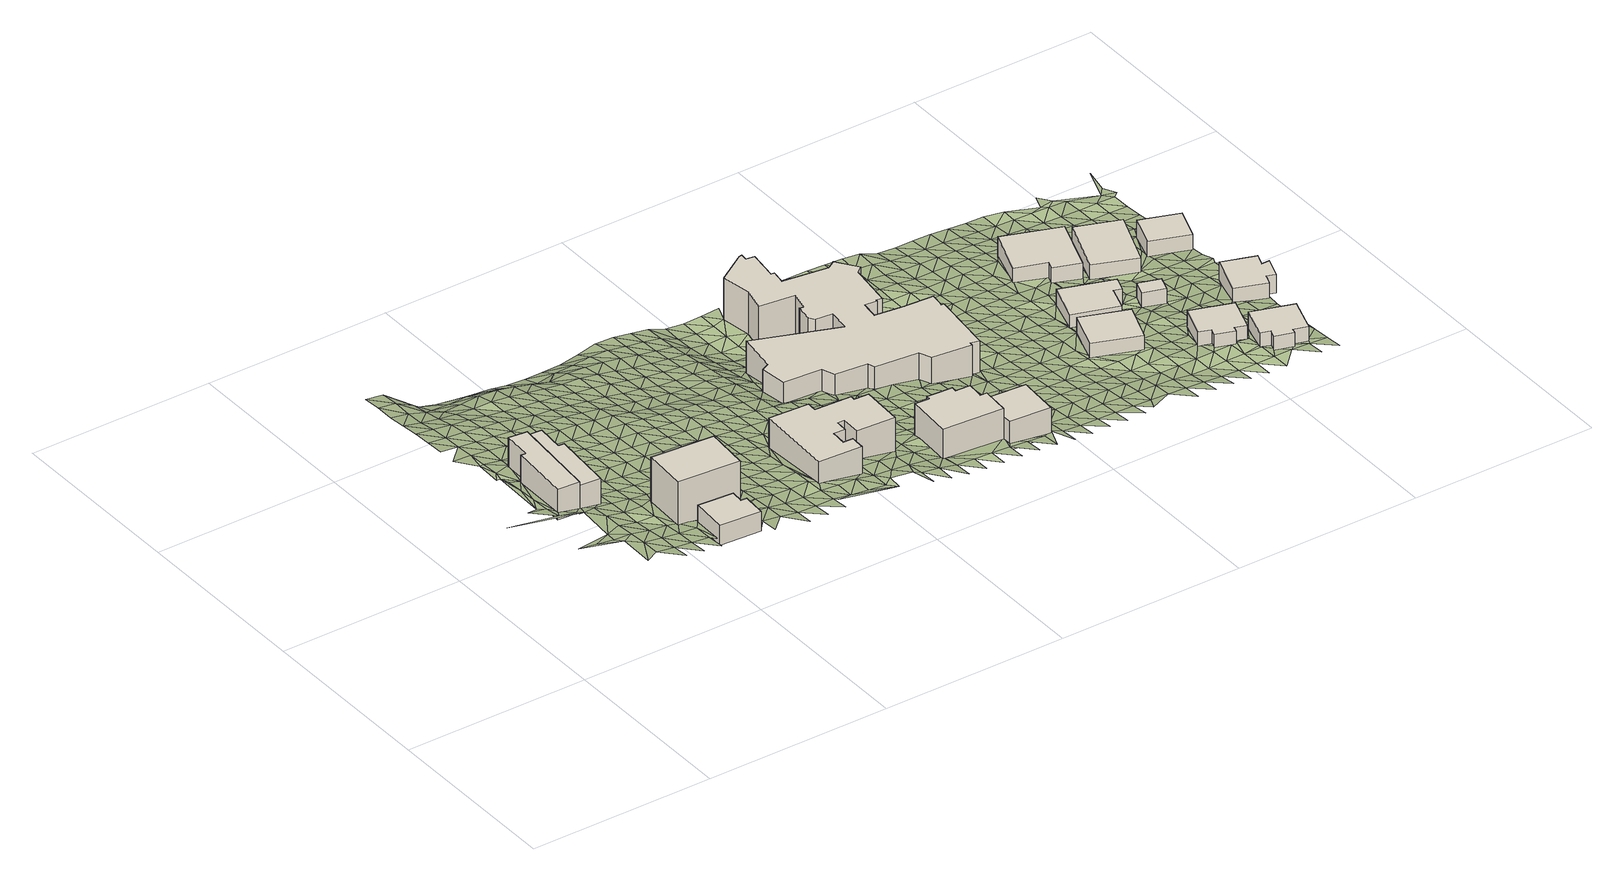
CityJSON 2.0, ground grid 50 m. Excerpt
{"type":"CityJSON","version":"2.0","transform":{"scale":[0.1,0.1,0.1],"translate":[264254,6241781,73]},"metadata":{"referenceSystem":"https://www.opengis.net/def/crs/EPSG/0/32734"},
"CityObjects":{
"building1":{"type":"Building","attributes":{"address":"10 Rhodes Avenue University Estate Cape Town","building":"house","building:levels":"2","footprint":{"type":"Polygon"},"plus_code":"CGXMXPX9+XQX","ground_height":95.3,"building_height":6.9,"roof_height":102.2},"geometry":[{"type":"Solid","lod":"1","boundaries":[[[[0,1,2,3,4,5]],[[1,6,7,3,2]],[[6,8,9,7]],[[8,10,11,9]],[[10,12,13,11]],[[12,0,5,4,13]],[[4,3,7,9,11,13]],[[12,10,8,6,1,0]]]]}]},
"building2":{"type":"Building","attributes":{"address":"12 Rhodes Avenue University Estate Cape Town","building":"house","building:levels":"2","footprint":{"type":"Polygon"},"plus_code":"CGXXXGX4+XCW","ground_height":94.4,"building_height":6.9,"roof_height":101.3},"geometry":[{"type":"Solid","lod":"1","boundaries":[[[[14,15,5,2]],[[15,16,17,5]],[[16,18,19,17]],[[18,20,21,19]],[[20,22,23,21]],[[22,14,2,23]],[[2,5,17,19,21,23]],[[22,20,18,16,15,14]]]]}]},
"building3":{"type":"Building","attributes":{"address":"4A University Estate Cape Town","building":"house","building:levels":"1","footprint":{"type":"Polygon"},"plus_code":"CJX2XRX9+X3R","ground_height":94.6,"building_height":4.1,"roof_height":98.7},"geometry":[{"type":"Solid","lod":"1","boundaries":[[[[24,25,26,27]],[[25,28,29,26]],[[28,30,31,29]],[[30,32,33,31]],[[32,34,35,33]],[[34,24,27,35]],[[27,26,29,31,33,35]],[[34,32,30,28,25,24]]]]}]},
"building4":{"type":"Building","attributes":{"address":"4 University Estate Cape Town","building":"house","building:levels":"4","footprint":{"type":"Polygon"},"plus_code":"CJX2X3XG+X7X","ground_height":93.5,"building_height":12.5,"roof_height":106},"geometry":[{"type":"Solid","lod":"1","boundaries":[[[[36,37,38,39]],[[37,40,41,38]],[[40,42,43,41]],[[42,36,39,43]],[[39,38,41,43]],[[42,40,37,36]]]]}]},
"building5":{"type":"Building","attributes":{"address":"1 Garrick Road University Estate Cape Town","building":"house","building:levels":"2","footprint":{"type":"Polygon"},"plus_code":"CMXVX2XP+XCX","ground_height":90,"building_height":6.9,"roof_height":96.9},"geometry":[{"type":"Solid","lod":"1","boundaries":[[[[44,45,46,47]],[[45,48,49,46]],[[48,50,51,49]],[[50,52,53,51]],[[52,54,55,53]],[[54,56,57,55]],[[56,58,59,57]],[[58,60,61,59]],[[60,62,63,61]],[[62,64,65,63]],[[64,66,67,65]],[[66,68,69,67]],[[68,70,71,69]],[[70,72,73,71]],[[72,74,75,73]],[[74,44,47,75]],[[47,46,49,51,53,55,57,59,61,63,65,67,69,71,73,75]],[[74,72,70,68,66,64,62,60,58,56,54,52,50,48,45,44]]]]}]},
"building6":{"type":"Building","attributes":{"address":"20 Rhodes Avenue University Estate Cape Town","building":"house","building:levels":"2.5","footprint":{"type":"Polygon"},"plus_code":"CQXHXPX4+XHV","ground_height":86.6,"building_height":8.3,"roof_height":94.9},"geometry":[{"type":"Solid","lod":"1","boundaries":[[[[76,77,78,79,80,81]],[[77,82,83,79,78]],[[82,84,85,83]],[[84,86,87,85]],[[86,88,89,87]],[[88,90,91,89]],[[90,92,93,91]],[[92,94,95,93]],[[94,96,97,95]],[[96,76,81,80,97]],[[80,79,83,85,87,89,91,93,95,97]],[[96,94,92,90,88,86,84,82,77,76]]]]}]},
"building7":{"type":"Building","attributes":{"address":"100 Upper Roodebloem Road University Estate Cape Town","building":"house","building:levels":"2","footprint":{"type":"Polygon"},"plus_code":"CRX7XMXR+X9V","ground_height":85.6,"building_height":6.9,"roof_height":92.5},"geometry":[{"type":"Solid","lod":"1","boundaries":[[[[98,99,81,78]],[[99,100,101,81]],[[100,102,103,101]],[[102,104,105,103]],[[104,106,107,105]],[[106,98,78,107]],[[78,81,101,103,105,107]],[[106,104,102,100,99,98]]]]}]},
"building8":{"type":"Building","attributes":{"address":"Oasis House 96 Upper Roodebloem Road University Estate Cape Town","building":"office","building:levels":"3","footprint":{"type":"Polygon"},"plus_code":"CQXWX5X3+XFW","ground_height":80.6,"building_height":9.7,"roof_height":90.3},"geometry":[{"type":"Solid","lod":"1","boundaries":[[[[108,109,110,111]],[[109,112,113,110]],[[112,114,115,113]],[[114,116,117,115]],[[116,118,119,117]],[[118,120,121,119]],[[120,122,123,121]],[[122,124,125,123]],[[124,126,127,125]],[[126,128,129,127]],[[128,130,131,129]],[[130,132,133,131]],[[132,134,135,133]],[[134,136,137,135]],[[136,138,139,137]],[[138,140,141,139]],[[140,142,143,141]],[[142,144,145,143]],[[144,146,147,145]],[[146,148,149,147]],[[148,150,151,149]],[[150,152,153,151]],[[152,154,155,153]],[[154,156,157,155]],[[156,158,159,157]],[[158,160,161,159]],[[160,162,163,161]],[[162,164,165,163]],[[164,166,167,165]],[[166,168,169,167]],[[168,170,171,169]],[[170,172,173,171]],[[172,174,175,173]],[[174,176,177,175]],[[176,178,179,177]],[[178,180,181,179]],[[180,182,183,181]],[[182,184,185,183]],[[184,186,187,185]],[[186,188,189,187]],[[188,190,191,189]],[[190,192,193,191]],[[192,108,111,193]],[[111,110,113,115,117,119,121,123,125,127,129,131,133,135,137,139,141,143,145,147,149,151,153,155,157,159,161,163,165,167,169,171,173,175,177,179,181,183,185,187,189,191,193]],[[192,190,188,186,184,182,180,178,176,174,172,170,168,166,164,162,160,158,156,154,152,150,148,146,144,142,140,138,136,134,132,130,128,126,124,122,120,118,116,114,112,109,108]]]]}]},
"building9":{"type":"Building","attributes":{"address":"131 Upper Roodebloem Road University Estate Cape Town","building":"house","building:levels":"1","footprint":{"type":"Polygon"},"plus_code":"C2X9XJX2+XHW","ground_height":81.3,"building_height":4.1,"roof_height":85.4},"geometry":[{"type":"Solid","lod":"1","boundaries":[[[[194,195,196,197]],[[195,198,199,196]],[[198,200,201,199]],[[200,194,197,201]],[[197,196,199,201]],[[200,198,195,194]]]]}]},
"building10":{"type":"Building","attributes":{"address":"129 Upper Roodebloem Road University Estate Cape Town","building":"house","building:levels":"1","footprint":{"type":"Polygon"},"plus_code":"C2XMX4XP+X3V","ground_height":79.7,"building_height":4.1,"roof_height":83.8},"geometry":[{"type":"Solid","lod":"1","boundaries":[[[[202,203,204,205]],[[203,206,207,204]],[[206,208,209,207]],[[208,210,211,209]],[[210,212,213,211]],[[212,202,205,213]],[[205,204,207,209,211,213]],[[212,210,208,206,203,202]]]]}]},
"building11":{"type":"Building","attributes":{"address":"23 Rhodes Avenue University Estate Cape Town","building":"house","building:levels":"1","footprint":{"type":"Polygon"},"plus_code":"C3XFXMX7+XCV","ground_height":81.4,"building_height":4.1,"roof_height":85.5},"geometry":[{"type":"Solid","lod":"1","boundaries":[[[[214,215,216,217]],[[215,218,219,216]],[[218,220,221,219]],[[220,222,223,221]],[[222,224,225,223]],[[224,226,227,225]],[[226,228,229,227]],[[228,214,217,229]],[[217,216,219,221,223,225,227,229]],[[228,226,224,222,220,218,215,214]]]]}]},
"building12":{"type":"Building","attributes":{"address":"127A Upper Roodebloem Road University Estate Cape Town","building":"house","building:levels":"1","footprint":{"type":"Polygon"},"plus_code":"C2XQXPX8+X5V","ground_height":78,"building_height":4.1,"roof_height":82.1},"geometry":[{"type":"Solid","lod":"1","boundaries":[[[[230,231,232,233]],[[231,234,235,232]],[[234,236,237,235]],[[236,238,239,237]],[[238,240,241,239]],[[240,230,233,241]],[[233,232,235,237,239,241]],[[240,238,236,234,231,230]]]]}]},
"building13":{"type":"Building","attributes":{"building":"yes","building:levels":"1","footprint":{"type":"Polygon"},"plus_code":"C3X8XGXX+XPR","ground_height":79.5,"building_height":4.1,"roof_height":83.6},"geometry":[{"type":"Solid","lod":"1","boundaries":[[[[242,243,244,245]],[[243,246,247,244]],[[246,248,249,247]],[[248,242,245,249]],[[245,244,247,249]],[[248,246,243,242]]]]}]},
"building14":{"type":"Building","attributes":{"address":"25 Rhodes Avenue University Estate Cape Town","building":"house","building:levels":"1","footprint":{"type":"Polygon"},"plus_code":"C4X2XHXR+XWX","ground_height":81.9,"building_height":4.1,"roof_height":86},"geometry":[{"type":"Solid","lod":"1","boundaries":[[[[250,251,252,253]],[[251,254,255,252]],[[254,256,257,255]],[[256,258,259,257]],[[258,260,261,259]],[[260,262,263,261]],[[262,264,265,263]],[[264,250,253,265]],[[253,252,255,257,259,261,263,265]],[[264,262,260,258,256,254,251,250]]]]}]},
"building15":{"type":"Building","attributes":{"address":"University Estate Cape Town","building":"house","building:levels":"1","footprint":{"type":"Polygon"},"plus_code":"C3XGX4XH+XVX","ground_height":77.5,"building_height":4.1,"roof_height":81.6},"geometry":[{"type":"Solid","lod":"1","boundaries":[[[[266,267,268,269]],[[267,270,271,268]],[[270,272,273,271]],[[272,266,269,273]],[[269,268,271,273]],[[272,270,267,266]]]]}]},
"building16":{"type":"Building","attributes":{"address":"University Estate Cape Town","building":"house","building:levels":"1","footprint":{"type":"Polygon"},"plus_code":"C4X9XMX9+XVR","ground_height":79.8,"building_height":4.1,"roof_height":83.9},"geometry":[{"type":"Solid","lod":"1","boundaries":[[[[274,275,276,277]],[[275,278,279,276]],[[278,280,281,279]],[[280,282,283,281]],[[282,284,285,283]],[[284,286,287,285]],[[286,288,289,287]],[[288,274,277,289]],[[277,276,279,281,283,285,287,289]],[[288,286,284,282,280,278,275,274]]]]}]},
"building17":{"type":"Building","attributes":{"address":"University Estate Cape Town","building":"house","building:levels":"1","footprint":{"type":"Polygon"},"plus_code":"C4X7X5XF+X2X","ground_height":76.9,"building_height":4.1,"roof_height":81},"geometry":[{"type":"Solid","lod":"1","boundaries":[[[[290,291,292,293]],[[291,294,295,292]],[[294,296,297,295]],[[296,290,293,297]],[[293,292,295,297]],[[296,294,291,290]]]]}]},
"terrain1":{"type":"TINRelief","geometry":[{"type":"CompositeSurface","lod":"1","boundaries":[[[298,299,300]],[[298,301,299]],[[302,303,304]],[[305,298,300]],[[298,305,301]],[[306,304,307]],[[306,307,308]],[[300,309,310]],[[307,304,311]],[[310,309,312]],[[313,308,307]],[[307,311,313]],[[314,311,304]],[[308,313,315]],[[305,300,316]],[[301,305,316]],[[317,308,315]],[[304,303,314]],[[316,300,310]],[[312,318,310]],[[313,311,319]],[[320,301,316]],[[321,311,314]],[[322,318,312]],[[319,315,313]],[[303,301,323]],[[324,317,315]],[[323,301,320]],[[325,317,326]],[[319,324,315]],[[303,321,314]],[[316,310,327]],[[318,328,310]],[[329,325,326]],[[317,324,319]],[[317,319,326]],[[320,316,327]],[[328,327,310]],[[329,330,331]],[[321,303,332]],[[329,326,333]],[[303,323,332]],[[329,333,330]],[[334,335,336]],[[320,337,323]],[[331,330,336]],[[338,326,319]],[[328,318,339]],[[333,326,338]],[[337,320,327]],[[340,339,318]],[[338,319,341]],[[321,332,342]],[[334,343,344]],[[323,345,332]],[[330,333,346]],[[336,343,334]],[[345,323,337]],[[327,328,347]],[[339,348,328]],[[346,333,338]],[[344,349,350]],[[336,330,351]],[[337,327,347]],[[343,349,344]],[[348,347,328]],[[352,332,345]],[[342,332,352]],[[346,351,330]],[[343,336,353]],[[354,350,355]],[[345,337,356]],[[349,357,350]],[[358,348,339]],[[338,1,346]],[[353,336,351]],[[347,356,337]],[[342,352,359]],[[354,355,360]],[[355,350,357]],[[339,361,358]],[[348,362,347]],[[359,363,342]],[[349,343,364]],[[352,345,365]],[[353,366,343]],[[356,367,345]],[[360,368,369]],[[351,346,370]],[[348,358,371]],[[346,1,372]],[[347,362,356]],[[348,371,362]],[[342,363,373]],[[349,364,357]],[[359,352,365]],[[343,366,364]],[[368,360,355]],[[345,367,365]],[[370,353,351]],[[18,342,373]],[[370,346,372]],[[371,358,374]],[[375,363,359]],[[376,369,368]],[[355,357,377]],[[378,366,353]],[[356,362,379]],[[372,1,22]],[[357,364,380]],[[375,359,365]],[[367,356,379]],[[362,371,381]],[[353,370,378]],[[20,18,382]],[[371,374,381]],[[368,355,377]],[[20,382,22]],[[377,357,380]],[[367,379,365]],[[366,383,364]],[[373,363,384]],[[385,363,375]],[[366,378,383]],[[18,373,384]],[[386,372,22]],[[387,22,382]],[[376,368,388]],[[370,372,389]],[[363,385,384]],[[390,380,364]],[[375,365,391]],[[377,388,368]],[[382,18,392]],[[365,379,391]],[[386,22,387]],[[370,389,378]],[[390,364,383]],[[389,372,386]],[[392,18,384]],[[393,387,382]],[[375,394,385]],[[376,388,395]],[[396,377,380]],[[378,397,383]],[[398,380,390]],[[391,394,375]],[[393,386,387]],[[397,378,389]],[[382,392,393]],[[362,381,399]],[[396,380,398]],[[400,388,377]],[[390,383,401]],[[402,384,385]],[[394,403,385]],[[391,379,404]],[[401,383,397]],[[395,388,400]],[[405,389,386]],[[384,402,392]],[[377,396,400]],[[406,386,393]],[[385,403,402]],[[390,407,398]],[[394,391,404]],[[389,405,397]],[[407,390,401]],[[405,386,406]],[[392,408,393]],[[398,409,396]],[[410,403,394]],[[411,395,400]],[[402,408,392]],[[409,398,407]],[[394,404,410]],[[381,412,399]],[[401,397,413]],[[406,393,414]],[[397,405,415]],[[396,416,400]],[[393,408,414]],[[404,379,36]],[[407,401,413]],[[402,403,417]],[[397,415,413]],[[416,396,409]],[[403,410,418]],[[412,419,32]],[[420,421,32]],[[400,422,411]],[[405,406,423]],[[402,417,408]],[[414,424,406]],[[403,418,417]],[[409,407,425]],[[400,416,422]],[[426,412,32]],[[423,415,405]],[[410,404,427]],[[421,426,32]],[[413,425,407]],[[423,406,424]],[[408,428,414]],[[399,412,426]],[[418,410,427]],[[429,421,430]],[[411,422,431]],[[428,408,417]],[[427,404,432]],[[416,409,433]],[[425,434,409]],[[435,413,415]],[[436,424,414]],[[432,404,36]],[[415,423,437]],[[422,416,433]],[[438,426,421]],[[409,434,433]],[[436,414,428]],[[413,435,425]],[[417,418,439]],[[415,437,435]],[[427,440,418]],[[426,438,399]],[[421,429,438]],[[36,399,441]],[[431,422,442]],[[428,417,439]],[[423,424,443]],[[424,436,444]],[[418,440,439]],[[441,399,445]],[[446,434,425]],[[442,422,433]],[[437,423,443]],[[447,427,432]],[[425,435,446]],[[443,424,444]],[[445,399,438]],[[36,448,432]],[[436,428,449]],[[450,431,442]],[[439,451,428]],[[447,432,448]],[[452,36,441]],[[453,433,434]],[[437,454,435]],[[455,440,427]],[[446,456,434]],[[452,441,445]],[[444,436,449]],[[438,429,457]],[[454,437,443]],[[449,428,451]],[[433,453,442]],[[434,456,453]],[[427,447,455]],[[458,457,429]],[[459,446,435]],[[460,439,440]],[[459,435,454]],[[448,36,461]],[[452,462,36]],[[450,442,463]],[[443,444,464]],[[445,438,465]],[[449,466,444]],[[440,455,460]],[[457,467,438]],[[446,468,456]],[[469,451,439]],[[448,461,447]],[[453,463,442]],[[36,462,461]],[[454,443,464]],[[452,445,465]],[[446,459,468]],[[464,444,466]],[[465,438,467]],[[439,460,469]],[[470,449,451]],[[447,471,455]],[[463,472,450]],[[459,454,473]],[[453,456,474]],[[462,452,475]],[[456,468,476]],[[461,471,447]],[[467,457,477]],[[464,473,454]],[[470,451,469]],[[465,475,452]],[[474,463,453]],[[478,466,449]],[[455,479,460]],[[456,476,474]],[[477,457,480]],[[459,481,468]],[[471,479,455]],[[462,482,461]],[[459,473,481]],[[449,470,478]],[[475,483,462]],[[472,463,484]],[[485,464,466]],[[460,486,469]],[[465,467,487]],[[477,488,467]],[[489,476,468]],[[471,461,482]],[[484,463,474]],[[462,483,482]],[[479,486,460]],[[475,465,487]],[[489,468,481]],[[485,466,478]],[[487,467,488]],[[490,473,464]],[[469,491,470]],[[492,479,471]],[[484,493,472]],[[491,469,486]],[[474,476,494]],[[481,473,490]],[[483,475,495]],[[496,476,489]],[[464,485,490]],[[492,471,482]],[[470,497,478]],[[498,488,477]],[[487,495,475]],[[494,484,474]],[[476,496,494]],[[497,470,491]],[[477,499,498]],[[500,489,481]],[[479,501,486]],[[483,502,482]],[[503,479,492]],[[478,504,485]],[[481,490,500]],[[495,502,483]],[[505,493,484]],[[491,486,501]],[[487,488,506]],[[479,503,501]],[[497,504,478]],[[488,498,507]],[[496,489,508]],[[492,482,509]],[[484,494,505]],[[485,510,490]],[[495,487,506]],[[500,508,489]],[[502,509,482]],[[488,507,506]],[[497,491,511]],[[504,510,485]],[[496,512,494]],[[492,513,503]],[[493,505,514]],[[501,511,491]],[[500,490,515]],[[502,495,516]],[[508,512,496]],[[509,513,492]],[[517,498,518]],[[519,504,497]],[[517,507,498]],[[510,515,490]],[[516,495,506]],[[505,494,520]],[[497,511,519]],[[521,506,507]],[[508,500,522]],[[501,503,523]],[[509,502,524]],[[512,520,494]],[[513,525,503]],[[510,504,526]],[[522,500,515]],[[524,502,516]],[[506,521,516]],[[514,505,527]],[[507,528,521]],[[526,504,519]],[[503,525,523]],[[507,517,528]],[[529,512,508]],[[530,511,501]],[[531,513,509]],[[520,527,505]],[[524,516,521]],[[508,522,529]],[[509,524,531]],[[510,532,515]],[[526,533,510]],[[501,523,530]],[[520,512,534]],[[519,511,535]],[[525,513,536]],[[527,537,514]],[[532,522,515]],[[534,512,529]],[[510,533,532]],[[536,513,531]],[[535,526,519]],[[535,511,530]],[[538,517,518]],[[524,521,539]],[[521,528,540]],[[541,523,525]],[[540,528,517]],[[527,520,542]],[[534,543,520]],[[536,541,525]],[[531,524,539]],[[529,522,544]],[[545,533,526]],[[522,532,546]],[[517,547,540]],[[527,542,537]],[[523,548,530]],[[520,543,542]],[[526,535,545]],[[539,536,531]],[[544,534,529]],[[544,522,546]],[[548,523,541]],[[547,517,538]],[[541,536,539]],[[532,533,549]],[[530,550,535]],[[540,551,521]],[[533,545,552]],[[553,543,534]],[[537,542,554]],[[550,530,548]],[[546,532,549]],[[534,544,553]],[[533,552,549]],[[535,555,545]],[[556,540,547]],[[543,557,542]],[[541,539,558]],[[548,541,558]],[[555,535,550]],[[546,559,544]],[[557,543,553]],[[545,560,552]],[[549,559,546]],[[547,538,556]],[[558,539,561]],[[554,542,562]],[[550,548,563]],[[545,555,560]],[[540,556,564]],[[544,565,553]],[[564,551,540]],[[562,542,557]],[[558,563,548]],[[559,565,544]],[[549,552,566]],[[555,550,567]],[[552,560,568]],[[569,570,571]],[[572,561,539]],[[573,554,562]],[[550,563,567]],[[538,574,556]],[[556,574,564]],[[575,557,553]],[[549,566,559]],[[576,558,561]],[[565,577,553]],[[552,568,566]],[[578,551,564]],[[560,555,579]],[[578,571,551]],[[557,575,562]],[[569,571,580]],[[575,553,577]],[[579,555,567]],[[576,561,581]],[[582,563,558]],[[569,580,583]],[[581,561,572]],[[571,578,584]],[[565,559,585]],[[574,586,564]],[[568,560,587]],[[559,566,588]],[[571,584,580]],[[573,562,589]],[[567,563,582]],[[578,564,590]],[[587,560,579]],[[558,576,582]],[[565,585,577]],[[575,589,562]],[[559,588,585]],[[566,568,591]],[[564,586,590]],[[592,583,580]],[[584,578,590]],[[593,579,567]],[[581,572,576]],[[583,592,594]],[[580,584,592]],[[591,568,587]],[[574,595,586]],[[589,596,573]],[[593,567,582]],[[588,566,597]],[[575,577,598]],[[577,585,599]],[[587,579,600]],[[597,566,591]],[[598,589,575]],[[576,601,582]],[[572,602,603]],[[598,577,599]],[[593,600,579]],[[572,601,576]],[[588,604,585]],[[604,588,597]],[[595,605,586]],[[572,603,601]],[[606,607,595]],[[596,589,608]],[[609,591,587]],[[582,610,593]],[[590,586,611]],[[600,612,587]],[[613,599,585]],[[614,584,590]],[[608,589,598]],[[582,601,610]],[[615,603,602]],[[605,595,607]],[[591,609,597]],[[613,585,604]],[[587,612,609]],[[586,605,611]],[[600,593,616]],[[601,603,615]],[[608,617,596]],[[593,610,618]],[[598,599,619]],[[604,597,620]],[[621,599,613]],[[600,616,612]],[[605,607,622]],[[614,590,611]],[[620,597,609]],[[593,618,616]],[[602,623,615]],[[619,608,598]],[[610,601,624]],[[619,599,621]],[[625,622,607]],[[626,613,604]],[[624,601,615]],[[620,626,604]],[[627,617,608]],[[609,612,628]],[[618,610,629]],[[630,611,605]],[[612,616,631]],[[622,632,605]],[[621,613,633]],[[608,619,627]],[[629,610,624]],[[628,620,609]],[[626,633,613]],[[628,612,631]],[[605,632,630]],[[611,630,614]],[[616,618,634]],[[621,635,619]],[[624,615,636]],[[617,627,637]],[[618,629,638]],[[615,623,636]],[[639,640,623]],[[626,620,641]],[[633,635,621]],[[638,634,618]],[[641,620,628]],[[631,616,642]],[[632,622,643]],[[636,623,640]],[[627,619,644]],[[624,645,629]],[[639,44,640]],[[614,630,646]],[[647,622,648]],[[642,616,634]],[[635,644,619]],[[628,631,642]],[[645,624,636]],[[643,630,632]],[[649,633,626]],[[647,643,622]],[[646,650,614]],[[636,640,44]],[[641,651,626]],[[614,650,44]],[[637,627,652]],[[629,653,638]],[[635,633,649]],[[644,652,627]],[[626,651,649]],[[653,629,645]],[[654,641,628]],[[655,646,630]],[[634,638,656]],[[628,642,654]],[[630,643,655]],[[657,643,647]],[[636,44,658]],[[650,659,44]],[[644,635,660]],[[645,636,658]],[[652,661,637]],[[656,638,653]],[[662,651,641]],[[649,660,635]],[[646,663,650]],[[658,44,659]],[[657,647,664]],[[665,654,642]],[[641,654,662]],[[646,655,666]],[[667,652,644]],[[653,645,668]],[[669,664,647]],[[651,670,649]],[[671,659,650]],[[663,646,666]],[[667,644,660]],[[658,668,645]],[[663,655,643]],[[651,662,670]],[[634,656,672]],[[661,652,673]],[[674,656,653]],[[671,650,663]],[[655,663,666]],[[654,665,675]],[[676,660,649]],[[673,652,667]],[[653,668,674]],[[654,675,662]],[[677,658,659]],[[649,670,676]],[[678,659,671]],[[657,664,679]],[[662,675,670]],[[673,680,661]],[[681,656,674]],[[677,659,678]],[[667,660,682]],[[683,668,658]],[[657,684,643]],[[660,676,685]],[[681,672,656]],[[663,686,671]],[[682,673,667]],[[660,685,682]],[[658,677,683]],[[664,687,679]],[[670,688,676]],[[674,668,689]],[[671,690,678]],[[670,675,688]],[[691,681,674]],[[663,692,686]],[[686,690,671]],[[672,681,691]],[[693,680,673]],[[689,668,683]],[[691,674,689]],[[684,657,679]],[[694,685,676]],[[678,695,677]],[[673,682,693]],[[688,694,676]],[[695,678,690]],[[688,675,696]],[[677,697,683]],[[680,693,698]],[[682,685,699]],[[694,700,685]],[[697,677,695]],[[690,686,701]],[[682,699,693]],[[683,702,689]],[[699,685,700]],[[703,704,679]],[[694,688,705]],[[706,691,689]],[[695,690,701]],[[697,702,683]],[[696,705,688]],[[704,684,679]],[[693,707,698]],[[701,686,88]],[[700,694,708]],[[697,695,709]],[[699,707,693]],[[710,689,702]],[[694,705,708]],[[701,709,695]],[[706,689,710]],[[711,702,697]],[[707,712,698]],[[713,684,704]],[[696,675,714]],[[699,700,715]],[[700,708,716]],[[697,709,711]],[[717,705,696]],[[713,704,718]],[[707,699,715]],[[710,719,706]],[[700,716,715]],[[720,718,704]],[[721,722,88]],[[723,701,88]],[[724,710,702]],[[696,725,717]],[[702,711,726]],[[708,705,727]],[[728,709,701]],[[719,710,724]],[[712,707,729]],[[730,716,708]],[[724,702,726]],[[723,88,722]],[[727,705,717]],[[715,729,707]],[[701,723,728]],[[731,722,732]],[[731,732,733]],[[711,709,734]],[[725,696,714]],[[730,708,727]],[[735,713,718]],[[726,711,734]],[[729,736,712]],[[728,734,709]],[[737,715,716]],[[737,716,730]],[[725,738,717]],[[731,739,722]],[[740,723,722]],[[726,741,724]],[[729,715,144]],[[718,742,735]],[[738,725,743]],[[744,719,724]],[[745,713,735]],[[717,746,727]],[[728,723,740]],[[734,741,726]],[[722,739,740]],[[715,737,144]],[[714,743,725]],[[727,747,730]],[[144,736,729]],[[738,746,717]],[[748,738,743]],[[749,734,728]],[[746,747,727]],[[740,750,728]],[[735,742,745]],[[741,744,724]],[[743,714,748]],[[104,739,731]],[[738,751,746]],[[736,144,752]],[[734,749,741]],[[749,728,750]],[[753,730,747]],[[751,747,746]],[[740,739,754]],[[751,755,747]],[[756,748,714]],[[757,744,741]],[[750,740,754]],[[758,741,749]],[[739,759,754]],[[758,757,741]],[[747,755,753]],[[739,104,759]],[[760,761,745]],[[762,745,761]],[[749,750,763]],[[745,762,104]],[[754,764,750]],[[763,758,749]],[[763,750,764]],[[757,758,765]],[[766,759,104]],[[767,104,762]],[[759,768,754]],[[762,761,769]],[[770,769,761]],[[104,767,766]],[[758,763,765]],[[759,766,768]],[[771,764,754]],[[767,762,772]],[[769,773,762]],[[774,775,776]],[[754,768,771]],[[765,777,757]],[[763,764,778]],[[772,766,767]],[[762,773,772]],[[779,780,775]],[[775,774,779]],[[780,779,781]],[[778,764,771]],[[782,774,776]],[[765,763,777]],[[768,766,783]],[[784,785,786]],[[773,769,787]],[[783,766,772]],[[778,777,763]],[[787,769,788]],[[789,779,774]],[[771,768,790]],[[786,791,784]],[[790,768,783]],[[785,792,786]],[[779,789,781]],[[772,773,793]],[[789,774,782]],[[787,794,773]],[[782,776,795]],[[778,771,796]],[[778,797,777]],[[783,772,793]],[[797,798,777]],[[796,771,790]],[[773,794,793]],[[786,799,791]],[[797,778,800]],[[797,800,798]],[[781,789,801]],[[802,791,803]],[[786,792,799]],[[790,783,804]],[[800,778,805]],[[805,778,796]],[[799,803,791]],[[806,794,787]],[[793,804,783]],[[787,807,806]],[[789,782,808]],[[796,790,809]],[[803,799,810]],[[782,795,811]],[[790,804,809]],[[812,800,805]],[[808,801,789]],[[813,793,794]],[[803,810,814]],[[808,782,811]],[[794,806,815]],[[805,796,816]],[[799,792,817]],[[818,800,812]],[[793,813,804]],[[794,815,813]],[[809,816,796]],[[819,803,814]],[[820,810,799]],[[818,821,800]],[[811,795,822]],[[812,805,823]],[[824,801,808]],[[814,810,820]],[[809,804,825]],[[799,817,820]],[[816,823,805]],[[821,826,800]],[[815,806,827]],[[817,792,828]],[[804,813,825]],[[827,806,829]],[[822,830,811]],[[808,811,831]],[[818,812,832]],[[833,816,809]],[[834,819,814]],[[823,835,812]],[[820,834,814]],[[825,833,809]],[[836,837,822]],[[830,822,837]],[[831,824,808]],[[818,832,821]],[[813,815,838]],[[830,831,811]],[[812,835,832]],[[815,827,839]],[[821,840,826]],[[823,816,841]],[[842,836,819]],[[843,844,826]],[[838,825,813]],[[833,841,816]],[[838,815,839]],[[834,842,819]],[[826,840,843]],[[828,844,843]],[[817,828,845]],[[846,820,817]],[[836,847,837]],[[830,837,847]],[[840,821,848]],[[849,835,823]],[[824,831,850]],[[821,832,851]],[[834,820,846]],[[833,825,852]],[[843,845,828]],[[817,845,846]],[[841,849,823]],[[842,847,836]],[[843,840,848]],[[839,827,853]],[[821,851,848]],[[852,825,838]],[[827,854,853]],[[830,855,831]],[[835,856,832]],[[842,834,857]],[[847,855,830]],[[835,849,856]],[[858,845,843]],[[841,833,859]],[[846,857,834]],[[852,860,833]],[[850,831,861]],[[862,851,832]],[[838,839,863]],[[858,843,848]],[[853,864,839]],[[865,847,842]],[[841,859,849]],[[855,861,831]],[[862,832,856]],[[833,860,859]],[[863,852,838]],[[842,857,865]],[[863,839,864]],[[846,845,866]],[[851,867,848]],[[868,853,854]],[[869,845,858]],[[855,847,870]],[[861,871,850]],[[867,851,862]],[[856,849,872]],[[873,860,852]],[[870,847,865]],[[845,869,866]],[[849,859,874]],[[875,857,846]],[[876,858,848]],[[852,863,873]],[[862,856,872]],[[877,864,853]],[[876,848,867]],[[872,849,874]],[[855,878,861]],[[860,879,859]],[[870,880,855]],[[846,866,875]],[[865,857,881]],[[869,858,882]],[[860,873,879]],[[853,868,877]],[[871,861,878]],[[862,883,867]],[[863,864,884]],[[855,880,878]],[[876,882,858]],[[881,870,865]],[[885,874,859]],[[881,857,875]],[[883,862,872]],[[863,884,873]],[[885,859,879]],[[884,864,877]],[[866,869,886]],[[867,887,876]],[[882,888,869]],[[889,880,870]],[[878,890,871]],[[883,887,867]],[[866,886,875]],[[873,891,879]],[[872,874,892]],[[870,881,889]],[[869,888,886]],[[893,874,885]],[[894,882,876]],[[877,868,895]],[[891,873,884]],[[883,872,892]],[[876,887,894]],[[892,874,893]],[[895,868,896]],[[875,897,881]],[[878,880,898]],[[885,879,899]],[[880,889,900]],[[885,901,893]],[[888,882,902]],[[897,875,886]],[[899,879,891]],[[901,885,899]],[[903,887,883]],[[904,884,877]],[[880,900,898]],[[902,882,894]],[[905,877,895]],[[881,906,889]],[[907,890,878]],[[903,883,892]],[[884,904,891]],[[906,881,897]],[[877,905,904]],[[886,888,908]],[[878,898,907]],[[902,909,888]],[[889,910,900]],[[901,200,893]],[[894,887,911]],[[912,887,903]],[[886,908,897]],[[893,200,892]],[[889,906,910]],[[888,909,908]],[[901,899,913]],[[911,902,894]],[[913,899,891]],[[905,895,914]],[[911,887,912]],[[891,904,915]],[[916,898,900]],[[903,892,200]],[[917,914,895]],[[916,900,910]],[[891,915,913]],[[906,897,918]],[[919,909,902]],[[897,908,920]],[[898,921,907]],[[903,922,912]],[[904,905,923]],[[902,911,919]],[[924,905,914]],[[910,906,918]],[[913,925,901]],[[921,898,916]],[[897,920,918]],[[922,903,200]],[[926,908,909]],[[923,915,904]],[[923,905,924]],[[912,927,911]],[[909,919,926]],[[928,907,921]],[[927,912,922]],[[916,910,929]],[[930,920,908]],[[200,931,922]],[[918,932,910]],[[911,933,919]],[[913,915,934]],[[935,924,914]],[[930,908,926]],[[915,923,936]],[[921,916,929]],[[922,931,927]],[[929,910,932]],[[911,927,933]],[[937,935,914]],[[931,200,938]],[[915,936,934]],[[939,918,920]],[[919,940,926]],[[941,920,930]],[[934,925,913]],[[928,921,942]],[[923,924,943]],[[919,933,940]],[[935,944,924]],[[929,942,921]],[[920,941,939]],[[945,927,931]],[[946,932,918]],[[930,926,947]],[[936,923,943]],[[943,924,944]],[[947,926,940]],[[933,927,945]],[[200,948,938]],[[925,934,949]],[[950,931,938]],[[942,951,928]],[[918,939,946]],[[930,952,941]],[[953,929,932]],[[954,934,936]],[[940,933,945]],[[944,935,955]],[[930,947,952]],[[943,954,936]],[[929,953,942]],[[953,932,946]],[[956,955,935]],[[949,948,925]],[[941,957,939]],[[958,949,934]],[[959,931,950]],[[957,941,952]],[[954,958,934]],[[945,960,940]],[[961,951,942]],[[940,962,947]],[[943,944,963]],[[950,938,948]],[[955,964,944]],[[939,965,946]],[[952,947,966]],[[942,953,961]],[[965,939,957]],[[962,940,960]],[[958,967,949]],[[963,944,964]],[[943,968,954]],[[957,952,966]],[[962,966,947]],[[969,948,949]],[[946,970,953]],[[961,971,951]],[[967,969,949]],[[954,968,958]],[[968,943,963]],[[948,959,950]],[[970,946,965]],[[945,972,960]],[[973,964,955]],[[953,974,961]],[[955,975,973]],[[967,958,976]],[[953,970,974]],[[948,977,959]],[[966,978,957]],[[958,968,976]],[[957,978,965]],[[948,969,977]],[[979,968,963]],[[980,962,960]],[[981,963,964]],[[982,960,972]],[[973,983,964]],[[971,961,984]],[[970,965,978]],[[969,967,985]],[[966,962,986]],[[961,974,987]],[[988,968,979]],[[977,989,959]],[[980,960,982]],[[212,972,945]],[[976,985,967]],[[964,983,981]],[[963,981,979]],[[990,959,989]],[[961,987,984]],[[974,970,991]],[[992,976,968]],[[966,993,978]],[[962,980,986]],[[977,969,994]],[[991,970,978]],[[985,995,969]],[[982,972,996]],[[997,983,973]],[[982,998,980]],[[976,992,985]],[[981,999,979]],[[987,974,1000]],[[1001,990,989]],[[243,989,977]],[[994,969,995]],[[973,1002,997]],[[981,983,999]],[[1000,974,991]],[[982,1003,998]],[[212,996,972]],[[991,978,993]],[[994,243,977]],[[989,243,1001]],[[996,1003,982]],[[983,997,1004]],[[999,983,1005]],[[1006,984,987]],[[1007,995,985]],[[992,1007,985]],[[987,1000,1008]],[[980,998,1009]],[[983,1004,1005]],[[243,1010,1001]],[[987,1008,1006]],[[999,1011,1012]],[[991,993,1013]],[[991,1013,1000]],[[1009,998,1003]],[[995,1014,994]],[[997,1002,1015]],[[212,1001,1016]],[[1004,997,1017]],[[1010,242,1001]],[[1005,1018,999]],[[1007,1014,995]],[[1011,999,1018]],[[1001,242,1016]],[[242,1010,243]],[[1003,996,1019]],[[1019,996,212]],[[994,1020,243]],[[1005,1004,1021]],[[1015,1017,997]],[[1022,1008,1000]],[[1021,1004,1017]],[[1000,1013,1022]],[[1014,1023,994]],[[1019,212,1016]],[[1003,1024,1009]],[[228,1007,992]],[[1020,994,1023]],[[1005,250,1018]],[[1025,1006,1008]],[[1024,1003,1026]],[[1026,1003,1019]],[[1018,250,1011]],[[1007,1027,1014]],[[1025,1008,1022]],[[1017,1015,1028]],[[242,1029,1016]],[[1030,1013,993]],[[1029,1019,1016]],[[1022,1013,1031]],[[1024,1032,1009]],[[1033,1006,1025]],[[1027,1007,228]],[[1011,250,228]],[[1023,1014,1034]],[[1014,1027,1035]],[[248,1029,242]],[[1026,1019,1036]],[[1034,1020,1023]],[[1015,1037,1028]],[[1029,1036,1019]],[[1034,1014,1035]],[[1037,1015,1038]],[[1025,1022,1039]],[[1031,1040,1022]],[[1028,1037,1041]],[[1020,1034,248]],[[1013,1030,1031]],[[250,1042,228]],[[1043,1024,1026]],[[993,230,1030]],[[1009,1032,230]],[[1033,1025,1039]],[[1039,1022,1040]],[[1035,1027,1044]],[[1044,1027,228]],[[1041,1037,1045]],[[1046,228,1042]],[[1047,1032,1024]],[[1029,248,1048]],[[1034,1049,248]],[[1043,1026,1036]],[[1048,1036,1029]],[[228,1046,1044]],[[1050,1033,1039]],[[248,1049,1048]],[[250,264,1042]],[[1051,1040,1031]],[[1052,1034,1035]],[[1042,1053,1046]],[[1054,1031,1030]],[[1035,1044,1055]],[[1056,1045,1037]],[[1031,1054,1051]],[[1048,1057,1036]],[[1035,1055,1052]],[[1056,1037,1058]],[[230,1032,1047]],[[1059,1039,1040]],[[1060,1049,1034]],[[1046,1061,1044]],[[1036,1057,1043]],[[1042,264,1053]],[[1046,1053,1061]],[[1055,1044,1062]],[[1063,1045,1056]],[[1059,1040,1051]],[[1034,1052,1060]],[[1050,1039,1064]],[[1030,230,1065]],[[1030,1065,1054]],[[1066,1048,1049]],[[1063,264,1045]],[[1062,1044,1067]],[[1067,1044,1061]],[[230,1047,1065]],[[1048,1066,1057]],[[1064,1039,1059]],[[1066,1049,1060]],[[1054,1068,1051]],[[1062,1069,1055]],[[1052,1055,1069]],[[1061,1053,1070]],[[1057,1071,1043]],[[1065,1068,1054]],[[1070,1053,264]],[[1063,1072,264]],[[1051,1073,1059]],[[1052,1069,1060]],[[1057,1066,1071]],[[1065,1047,1074]],[[1061,1075,1067]],[[1072,1070,264]],[[1073,1051,1068]],[[1062,1067,1076]],[[1070,1075,1061]],[[1071,1077,1043]],[[1064,1059,1078]],[[1060,1079,1066]],[[1062,274,1069]],[[1043,1077,1080]],[[1081,1068,1065]],[[1073,1078,1059]],[[1079,1060,1069]],[[1080,1082,1043]],[[1065,1074,1081]],[[1067,1075,1076]],[[1047,272,1074]],[[1083,1071,1066]],[[1082,1084,1043]],[[1073,1068,1085]],[[1083,1066,1079]],[[1079,1069,274]],[[1043,1084,272]],[[1085,1068,1081]],[[1064,1078,1086]],[[1071,1087,1077]],[[1071,1083,1087]],[[1073,1088,1078]],[[1085,1089,1073]],[[1077,1090,1080]],[[1081,1074,1091]],[[1092,1079,274]],[[272,1093,1074]],[[1083,1079,1092]],[[1088,1073,1089]],[[1077,1087,1090]],[[1094,1082,1080]],[[1091,1085,1081]],[[1091,1074,1093]],[[1086,1078,1088]],[[1084,1082,1094]],[[1094,272,1084]],[[1083,1095,1087]],[[1096,1089,1085]],[[1092,1097,1083]],[[272,1094,1093]],[[1092,274,1098]],[[1099,1080,1090]],[[1085,1091,1096]],[[1083,1097,1095]],[[1100,1086,1088]],[[1090,1087,1099]],[[1101,1086,1100]],[[1093,1102,1091]],[[1088,1089,1103]],[[1104,1087,1095]],[[1094,1102,1093]],[[1089,1096,1105]],[[1106,1097,1092]],[[1099,1087,1104]],[[1089,1105,1103]],[[1088,1103,1100]],[[1091,1107,1096]],[[1102,1107,1091]],[[1102,1094,1108]],[[1105,1096,1109]],[[1109,1096,1107]],[[1103,1105,1110]],[[1107,1102,1111]],[[296,1108,1094]],[[1105,1109,1110]],[[1100,1103,1112]],[[1111,1102,1108]],[[1109,1107,1113]],[[1107,1111,1113]],[[1112,1103,1110]],[[1110,1109,1114]],[[1113,1114,1109]],[[1114,1115,1110]],[[1110,1115,1112]],[[1112,1115,1116]],[[1117,1112,1116]],[[1118,1112,1117]]]}]}
},
"vertices":[
[220,328,207],[241,568,207],[241,568,283],[241,568,292],[220,328,292],[220,328,283],[192,574,207],[192,574,292],[186,497,207],[186,497,292],[173,498,207],[173,498,292],[161,333,207],[161,333,292],
[241,568,203],[220,328,203],[276,324,203],[276,324,283],[290,489,203],[290,489,283],[274,491,203],[274,491,283],[280,565,203],[280,565,283],
[513,128,202],[417,135,202],[417,135,257],[513,128,257],[410,37,202],[410,37,257],[522,29,202],[522,29,257],[526,93,202],[526,93,257],[510,94,202],[510,94,257],
[550,258,190],[381,271,190],[381,271,330],[550,258,330],[372,152,190],[372,152,330],[540,139,190],[540,139,330],
[1020,302,134],[980,304,134],[980,304,239],[1020,302,239],[981,317,134],[981,317,239],[881,322,134],[881,322,239],[883,349,134],[883,349,239],[775,355,134],[775,355,239],[764,140,134],[764,140,239],[882,134,134],[882,134,239],[884,173,134],[884,173,239],[857,174,134],[857,174,239],[860,215,134],[860,215,239],[891,213,134],[891,213,239],[893,246,134],[893,246,239],[911,245,134],[911,245,239],[909,193,134],[909,193,239],[1014,188,134],[1014,188,239],
[1257,96,123],[1263,172,123],[1263,172,195],[1263,172,219],[1257,96,219],[1257,96,195],[1245,173,123],[1245,173,219],[1249,219,123],[1249,219,219],[1209,221,123],[1209,221,219],[1210,235,123],[1210,235,219],[1141,240,123],[1141,240,219],[1140,229,123],[1140,229,219],[1101,232,123],[1101,232,219],[1092,108,123],[1092,108,219],
[1263,172,115],[1257,96,115],[1258,73,115],[1258,73,195],[1369,65,115],[1369,65,195],[1377,177,115],[1377,177,195],[1266,185,115],[1266,185,195],
[1432,624,56],[1354,629,56],[1354,629,173],[1432,624,173],[1275,639,56],[1275,639,173],[1281,686,56],[1281,686,173],[1314,682,56],[1314,682,173],[1315,687,56],[1315,687,173],[1330,684,56],[1330,684,173],[1347,804,56],[1347,804,173],[1365,820,56],[1365,820,173],[1326,874,56],[1326,874,173],[1304,860,56],[1304,860,173],[1182,877,56],[1182,877,173],[1188,915,56],[1188,915,173],[1179,916,56],[1179,916,173],[1190,997,56],[1190,997,173],[1167,1000,56],[1167,1000,173],[1169,1018,56],[1169,1018,173],[1160,1017,56],[1160,1017,173],[1081,966,56],[1081,966,173],[1093,885,56],[1093,885,173],[1078,823,56],[1078,823,173],[1173,810,56],[1173,810,173],[1162,761,56],[1162,761,173],[1151,763,56],[1151,763,173],[1144,718,56],[1144,718,173],[1154,704,56],[1154,704,173],[1200,698,56],[1200,698,173],[1192,640,56],[1192,640,173],[972,724,56],[972,724,173],[957,616,56],[957,616,173],[935,605,56],[935,605,173],[942,534,56],[942,534,173],[1046,526,56],[1046,526,173],[1059,493,56],[1059,493,173],[1146,484,56],[1146,484,173],[1153,464,56],[1153,464,173],[1268,452,56],[1268,452,173],[1283,420,56],[1283,420,173],[1388,407,56],[1388,407,173],[1389,417,56],[1389,417,173],[1413,411,56],[1413,411,173],[1434,584,56],[1434,584,173],[1427,585,56],[1427,585,173],
[1655,314,80],[1778,269,80],[1778,269,124],[1655,314,124],[1817,374,80],[1817,374,124],[1694,420,80],[1694,420,124],
[1736,561,62],[1700,457,62],[1700,457,108],[1736,561,108],[1819,417,62],[1819,417,108],[1840,480,62],[1840,480,108],[1861,473,62],[1861,473,108],[1875,514,62],[1875,514,108],
[1917,294,80],[1886,207,80],[1886,207,125],[1917,294,125],[1918,196,80],[1918,196,125],[1911,176,80],[1911,176,125],[1961,159,80],[1961,159,125],[1965,173,80],[1965,173,125],[1995,163,80],[1995,163,125],[2027,256,80],[2027,256,125],
[1916,782,35],[1765,837,35],[1765,837,91],[1916,782,91],[1718,710,35],[1718,710,91],[1799,681,35],[1799,681,91],[1791,659,35],[1791,659,91],[1862,634,35],[1862,634,91],
[1904,477,65],[1890,437,65],[1890,437,106],[1904,477,106],[1947,418,65],[1947,418,106],[1961,458,65],[1961,458,106],
[2025,202,84],[1996,116,84],[1996,116,130],[2025,202,130],[2023,107,84],[2023,107,130],[2015,85,84],[2015,85,130],[2063,69,84],[2063,69,130],[2067,83,84],[2067,83,130],[2104,71,84],[2104,71,130],[2135,165,84],[2135,165,130],
[1933,776,31],[1875,624,31],[1875,624,86],[1933,776,86],[1989,580,31],[1989,580,86],[2048,733,31],[2048,733,86],
[2107,434,58],[2069,326,58],[2069,326,109],[2107,434,109],[2152,296,58],[2152,296,109],[2162,323,58],[2162,323,109],[2185,315,58],[2185,315,109],[2205,371,58],[2205,371,109],[2183,371,58],[2183,371,109],[2195,403,58],[2195,403,109],
[2076,720,30],[2045,634,30],[2045,634,80],[2076,720,80],[2148,597,30],[2148,597,80],[2179,683,30],[2179,683,80],
[144,156,243],[94,156,250],[212,137,236],[198,185,233],[5,315,255],[209,295,230],[144,306,239],[194,156,236],[94,356,240],[144,356,231],[126,368,231],[204,33,242],[244,106,236],[161,333,231],[244,56,238],[144,406,229],[194,306,230],[144,456,226],[244,156,233],[139,531,220],[294,56,231],[173,498,219],[244,206,229],[220,328,222],[294,6,236],[244,256,228],[144,506,223],[129,532,220],[144,556,220],[294,156,223],[294,106,229],[134,604,217],[144,656,215],[94,656,218],[244,306,222],[144,606,217],[94,756,214],[94,706,217],[144,706,211],[294,206,218],[192,574,214],[344,56,225],[344,6,229],[186,497,219],[276,324,215],[144,756,209],[94,806,212],[294,256,218],[194,606,209],[344,156,217],[344,106,223],[144,806,205],[94,856,207],[194,656,209],[294,306,215],[194,706,206],[94,906,202],[144,906,193],[344,206,216],[144,856,196],[394,56,220],[294,356,211],[94,956,201],[394,6,223],[372,152,214],[294,406,208],[194,806,198],[344,306,208],[194,756,204],[344,256,215],[144,956,194],[94,1006,198],[244,656,202],[394,106,218],[244,606,203],[294,456,205],[410,37,220],[344,356,204],[144,1006,191],[194,906,178],[244,706,201],[381,271,210],[194,856,187],[417,135,214],[294,506,203],[244,756,199],[344,456,199],[344,406,202],[294,606,200],[294,556,203],[194,956,169],[294,656,197],[244,806,192],[394,306,202],[344,506,198],[344,556,196],[394,356,199],[194,1006,152],[244,906,160],[294,706,196],[244,856,180],[540,139,194],[244,956,136],[294,756,193],[394,456,193],[394,406,195],[444,306,197],[344,656,192],[344,606,194],[294,806,184],[394,506,192],[294,856,176],[444,356,195],[244,1006,118],[513,128,208],[344,756,183],[394,556,190],[344,706,190],[294,906,160],[444,456,188],[444,406,191],[510,94,208],[522,29,210],[545,56,207],[294,956,133],[394,656,187],[394,606,188],[344,806,177],[545,106,202],[494,356,192],[444,506,187],[595,56,200],[545,6,210],[294,1006,105],[494,306,192],[344,906,165],[344,856,175],[394,756,174],[444,556,185],[394,706,183],[595,106,197],[494,456,185],[494,406,188],[545,156,194],[344,956,134],[444,656,182],[444,606,183],[595,156,193],[394,806,171],[545,356,186],[545,306,188],[494,556,181],[344,1006,98],[494,506,183],[595,206,187],[394,906,160],[444,706,178],[545,406,184],[394,856,170],[645,56,191],[645,6,194],[444,756,169],[545,456,180],[595,306,184],[595,256,186],[394,956,129],[494,656,176],[645,156,185],[494,606,179],[645,106,188],[444,806,165],[545,506,177],[545,556,176],[595,356,181],[394,1006,93],[494,706,169],[444,906,151],[645,206,182],[444,856,162],[695,56,190],[545,606,173],[595,406,178],[695,6,194],[494,756,162],[645,306,177],[645,256,179],[444,956,117],[545,656,169],[595,456,176],[695,156,182],[695,106,186],[494,806,158],[545,706,160],[595,506,173],[645,356,175],[444,1006,88],[494,906,138],[695,206,178],[494,856,153],[595,556,170],[745,56,189],[745,6,194],[545,756,154],[645,456,170],[695,256,175],[645,406,172],[595,606,168],[494,956,104],[745,156,183],[745,106,185],[545,806,150],[695,306,172],[595,656,159],[645,506,168],[545,856,146],[695,356,169],[494,1006,80],[595,706,150],[745,206,180],[795,56,181],[755,48,189],[645,556,165],[545,906,125],[764,140,183],[595,756,146],[695,456,164],[745,256,174],[695,406,166],[645,606,161],[545,956,94],[795,106,181],[595,806,144],[695,506,163],[745,306,170],[645,706,141],[645,656,149],[595,856,143],[695,556,161],[745,356,166],[545,1006,77],[916,34,170],[775,355,159],[845,106,178],[745,406,163],[595,956,101],[595,906,129],[645,806,136],[695,606,155],[645,756,137],[845,56,175],[745,456,159],[695,706,133],[745,506,157],[882,134,166],[695,656,142],[645,856,134],[595,1006,77],[745,556,155],[895,56,170],[645,906,126],[795,406,157],[695,756,129],[745,606,150],[795,356,159],[645,956,105],[795,456,154],[895,106,168],[695,806,126],[745,706,125],[795,506,152],[745,656,135],[860,215,170],[857,174,174],[884,173,166],[883,349,148],[645,1006,78],[919,73,170],[695,906,121],[845,406,151],[695,856,124],[895,156,166],[795,556,150],[895,206,164],[845,356,152],[845,456,149],[891,213,164],[909,193,164],[745,806,116],[945,106,164],[795,606,141],[745,756,119],[695,956,109],[945,156,162],[795,656,128],[911,245,158],[845,506,147],[893,246,158],[980,68,166],[695,1006,86],[795,706,120],[745,906,113],[745,856,114],[845,556,144],[895,406,145],[881,322,152],[895,356,148],[795,756,114],[995,106,159],[995,6,168],[995,56,166],[745,956,107],[845,656,129],[895,456,143],[995,156,154],[845,606,138],[795,806,110],[1014,188,148],[945,356,142],[895,556,134],[745,1006,97],[895,506,141],[795,906,102],[845,706,121],[795,856,107],[1045,56,159],[981,317,138],[945,406,140],[1045,6,158],[845,756,113],[795,956,99],[895,656,120],[945,456,138],[1045,156,147],[895,606,127],[1045,106,152],[845,806,105],[942,534,117],[845,856,99],[995,356,136],[795,1006,96],[945,506,132],[980,304,138],[995,306,138],[895,706,113],[935,605,114],[1092,108,141],[845,906,94],[995,406,135],[1045,206,141],[1095,56,147],[1095,6,150],[895,806,99],[1045,256,138],[895,756,106],[845,956,91],[995,456,132],[945,656,105],[1095,156,141],[995,506,124],[1095,106,141],[1045,356,131],[1045,306,134],[895,856,92],[845,1006,88],[945,706,92],[1101,232,134],[1145,56,144],[957,616,114],[1095,206,140],[895,906,86],[1045,406,129],[1145,6,145],[945,756,84],[1095,256,134],[1046,526,118],[895,956,82],[1045,456,126],[972,724,86],[945,806,76],[1095,356,126],[1095,306,129],[1195,56,142],[895,1006,80],[1045,506,118],[945,906,62],[1095,406,124],[1257,96,139],[945,856,68],[1141,240,129],[1195,6,142],[995,756,72],[1095,456,121],[1145,256,129],[1059,493,118],[1140,229,136],[945,956,60],[995,806,61],[1145,306,124],[1045,706,85],[1145,356,121],[945,1006,61],[995,906,55],[995,856,57],[1195,256,123],[1145,406,119],[1245,6,141],[1245,56,139],[1045,756,77],[1146,484,109],[995,956,55],[1045,806,57],[1195,306,119],[1145,456,116],[1195,356,119],[995,1006,56],[1258,73,139],[1192,640,86],[1045,906,56],[1045,856,56],[1095,756,67],[1295,56,134],[1153,464,116],[1295,6,138],[1209,221,130],[1249,219,126],[1245,256,121],[1195,456,113],[1095,706,80],[1195,406,116],[1095,806,57],[1245,306,117],[1045,956,56],[1078,823,57],[1266,185,126],[1245,173,134],[1263,172,134],[1245,356,113],[1345,56,130],[1045,1006,57],[1093,885,57],[1144,718,76],[1295,206,122],[1295,256,115],[1245,406,110],[1345,6,134],[1145,706,76],[1268,452,104],[1369,65,130],[1145,756,64],[1145,806,59],[1154,704,76],[1295,356,107],[1295,306,111],[1151,763,64],[1095,1006,59],[1173,810,70],[1345,256,111],[1162,761,64],[1200,698,81],[1283,420,103],[1295,406,103],[1345,206,116],[1395,6,129],[1395,56,125],[1395,106,119],[1345,356,102],[1345,306,106],[1345,406,96],[1395,206,112],[1395,156,115],[1395,256,106],[1445,56,120],[1445,6,125],[1395,306,99],[1445,156,110],[1445,106,115],[1195,906,62],[1188,915,62],[1182,877,63],[1388,407,90],[1395,356,97],[1195,956,64],[1179,916,62],[1190,997,67],[1245,906,65],[1445,206,105],[1281,686,70],[1275,639,72],[1295,656,72],[1495,56,119],[1495,6,125],[1245,956,67],[1445,256,100],[1314,682,70],[1354,629,76],[1495,156,109],[1495,106,114],[1304,860,67],[1445,306,96],[1395,406,90],[1389,417,90],[1345,656,67],[1413,411,90],[1245,1006,68],[1315,687,70],[1330,684,62],[1495,206,104],[1445,356,92],[1545,56,118],[1545,6,123],[1295,956,67],[1495,256,99],[1345,706,62],[1295,906,66],[1445,406,86],[1545,156,107],[1345,756,64],[1545,106,113],[1495,306,95],[1395,656,60],[1445,456,84],[1347,804,65],[1395,706,56],[1445,506,84],[1326,874,65],[1495,356,90],[1295,1006,67],[1545,206,102],[1434,584,80],[1595,56,116],[1432,624,80],[1595,6,124],[1345,906,65],[1345,956,65],[1495,456,82],[1545,256,97],[1395,756,57],[1495,406,85],[1365,820,65],[1345,856,65],[1595,156,106],[1595,106,111],[1445,556,84],[1545,306,92],[1395,806,59],[1445,606,80],[1427,585,80],[1445,656,68],[1445,706,57],[1395,856,63],[1495,556,75],[1545,356,88],[1345,1006,66],[1495,506,78],[1595,206,99],[1645,56,113],[1629,21,119],[1395,906,62],[1545,406,84],[1445,756,57],[1495,606,72],[1595,306,89],[1595,256,94],[1395,956,62],[1545,456,81],[1645,156,103],[1645,106,109],[1445,806,57],[1495,706,58],[1545,506,77],[1695,56,111],[1495,656,63],[1445,856,59],[1395,1006,64],[1595,406,82],[1645,206,95],[1595,356,86],[1495,756,58],[1545,556,73],[1695,106,107],[1445,956,58],[1645,256,91],[1445,906,57],[1495,806,57],[1545,606,69],[1595,456,78],[1695,156,97],[1645,306,89],[1545,706,61],[1595,506,75],[1545,656,65],[1495,856,55],[1445,1006,61],[1695,206,92],[1645,406,82],[1645,356,85],[1595,556,71],[1745,56,108],[1745,6,111],[1545,756,57],[1495,956,53],[1695,256,91],[1495,906,51],[1655,314,89],[1595,606,67],[1645,456,77],[1745,156,94],[1745,106,103],[1545,806,53],[1495,1006,55],[1595,706,60],[1595,656,64],[1545,856,49],[1645,556,70],[1645,506,73],[1745,256,90],[1795,56,105],[1745,206,92],[1545,906,46],[1795,6,111],[1595,806,52],[1645,606,66],[1595,756,56],[1545,956,44],[1695,456,76],[1795,156,94],[1795,106,97],[1778,269,89],[1645,656,62],[1695,506,70],[1545,1006,37],[1595,906,43],[1645,706,58],[1700,457,76],[1595,856,48],[1695,556,67],[1795,256,89],[1845,56,100],[1795,206,93],[1845,6,108],[1745,406,79],[1645,806,50],[1695,606,65],[1645,756,54],[1595,956,38],[1845,156,94],[1845,106,95],[1736,561,66],[1645,856,46],[1695,656,59],[1817,374,83],[1795,306,85],[1795,406,78],[1595,1006,33],[1695,706,56],[1645,906,42],[1845,206,91],[1895,56,97],[1895,6,103],[1695,756,53],[1845,256,87],[1819,417,78],[1745,606,62],[1645,956,37],[1745,656,56],[1895,156,94],[1895,106,96],[1695,806,50],[1718,710,56],[1845,306,84],[1886,207,90],[1845,356,81],[1695,856,45],[1645,1006,33],[1795,556,63],[1945,56,97],[1695,906,40],[1945,6,99],[1895,256,85],[1845,406,76],[1745,806,47],[1911,176,94],[1791,659,54],[1945,156,94],[1795,606,57],[1945,106,96],[1695,1006,31],[1895,306,82],[1799,681,54],[1695,956,35],[1918,196,90],[1845,456,66],[1840,480,66],[1745,856,42],[1917,294,82],[1765,837,42],[1895,406,71],[1895,356,80],[1845,556,61],[1995,56,98],[1795,656,54],[1961,159,94],[1745,906,38],[1861,473,66],[1995,6,99],[1845,606,54],[1995,106,96],[1996,116,96],[1745,1006,27],[1945,306,79],[1745,956,31],[1862,634,52],[1895,456,65],[1995,163,92],[1965,173,94],[1795,856,38],[1945,356,76],[2045,56,97],[1895,506,62],[2015,85,96],[1995,156,92],[1895,556,57],[1947,418,68],[2023,107,94],[1795,906,33],[1945,406,68],[1875,624,50],[1795,956,26],[1895,606,50],[1995,306,78],[2063,69,97],[1945,506,61],[1895,806,35],[1845,856,35],[1895,706,44],[1795,1006,23],[1995,406,67],[1995,356,74],[1945,556,52],[2095,56,95],[2095,6,98],[1845,956,23],[1845,906,28],[2067,83,94],[2045,206,84],[1989,580,51],[2045,306,77],[2104,71,95],[2045,256,80],[1933,776,37],[1995,506,59],[1995,456,64],[1845,1006,21],[1895,906,23],[2045,406,64],[2095,206,81],[1895,856,29],[2045,356,70],[2146,56,92],[1995,556,51],[2146,6,96],[1895,956,21],[2045,456,61],[2095,256,77],[2069,326,77],[2146,106,88],[1897,996,21],[1945,806,32],[2045,506,56],[2095,306,73],[1945,856,25],[2095,406,63],[2146,206,80],[2045,556,51],[2146,156,84],[1945,906,20],[1995,756,33],[2146,256,75],[2152,296,71],[2045,606,46],[1945,956,19],[2095,456,58],[2045,634,41],[1995,806,28],[2045,656,41],[2095,506,53],[2045,706,37],[1995,856,21],[1979,966,17],[2095,556,49],[1995,956,17],[1995,906,18],[2095,606,43],[2045,806,24],[2146,456,56],[2045,756,31],[2076,720,34],[2153,522,52],[2045,856,18],[2146,506,52],[2195,403,61],[2148,597,41],[2018,972,17],[1995,1006,15],[2095,756,28],[2045,956,14],[2146,556,47],[2045,906,16],[2179,463,56],[2095,806,20],[2146,706,32],[2095,856,17],[2095,906,16],[2146,756,26],[2127,932,11],[2146,806,19],[2146,856,16],[2146,906,15],[2160,917,15],[2146,956,11],[2162,1026,7]
]}
